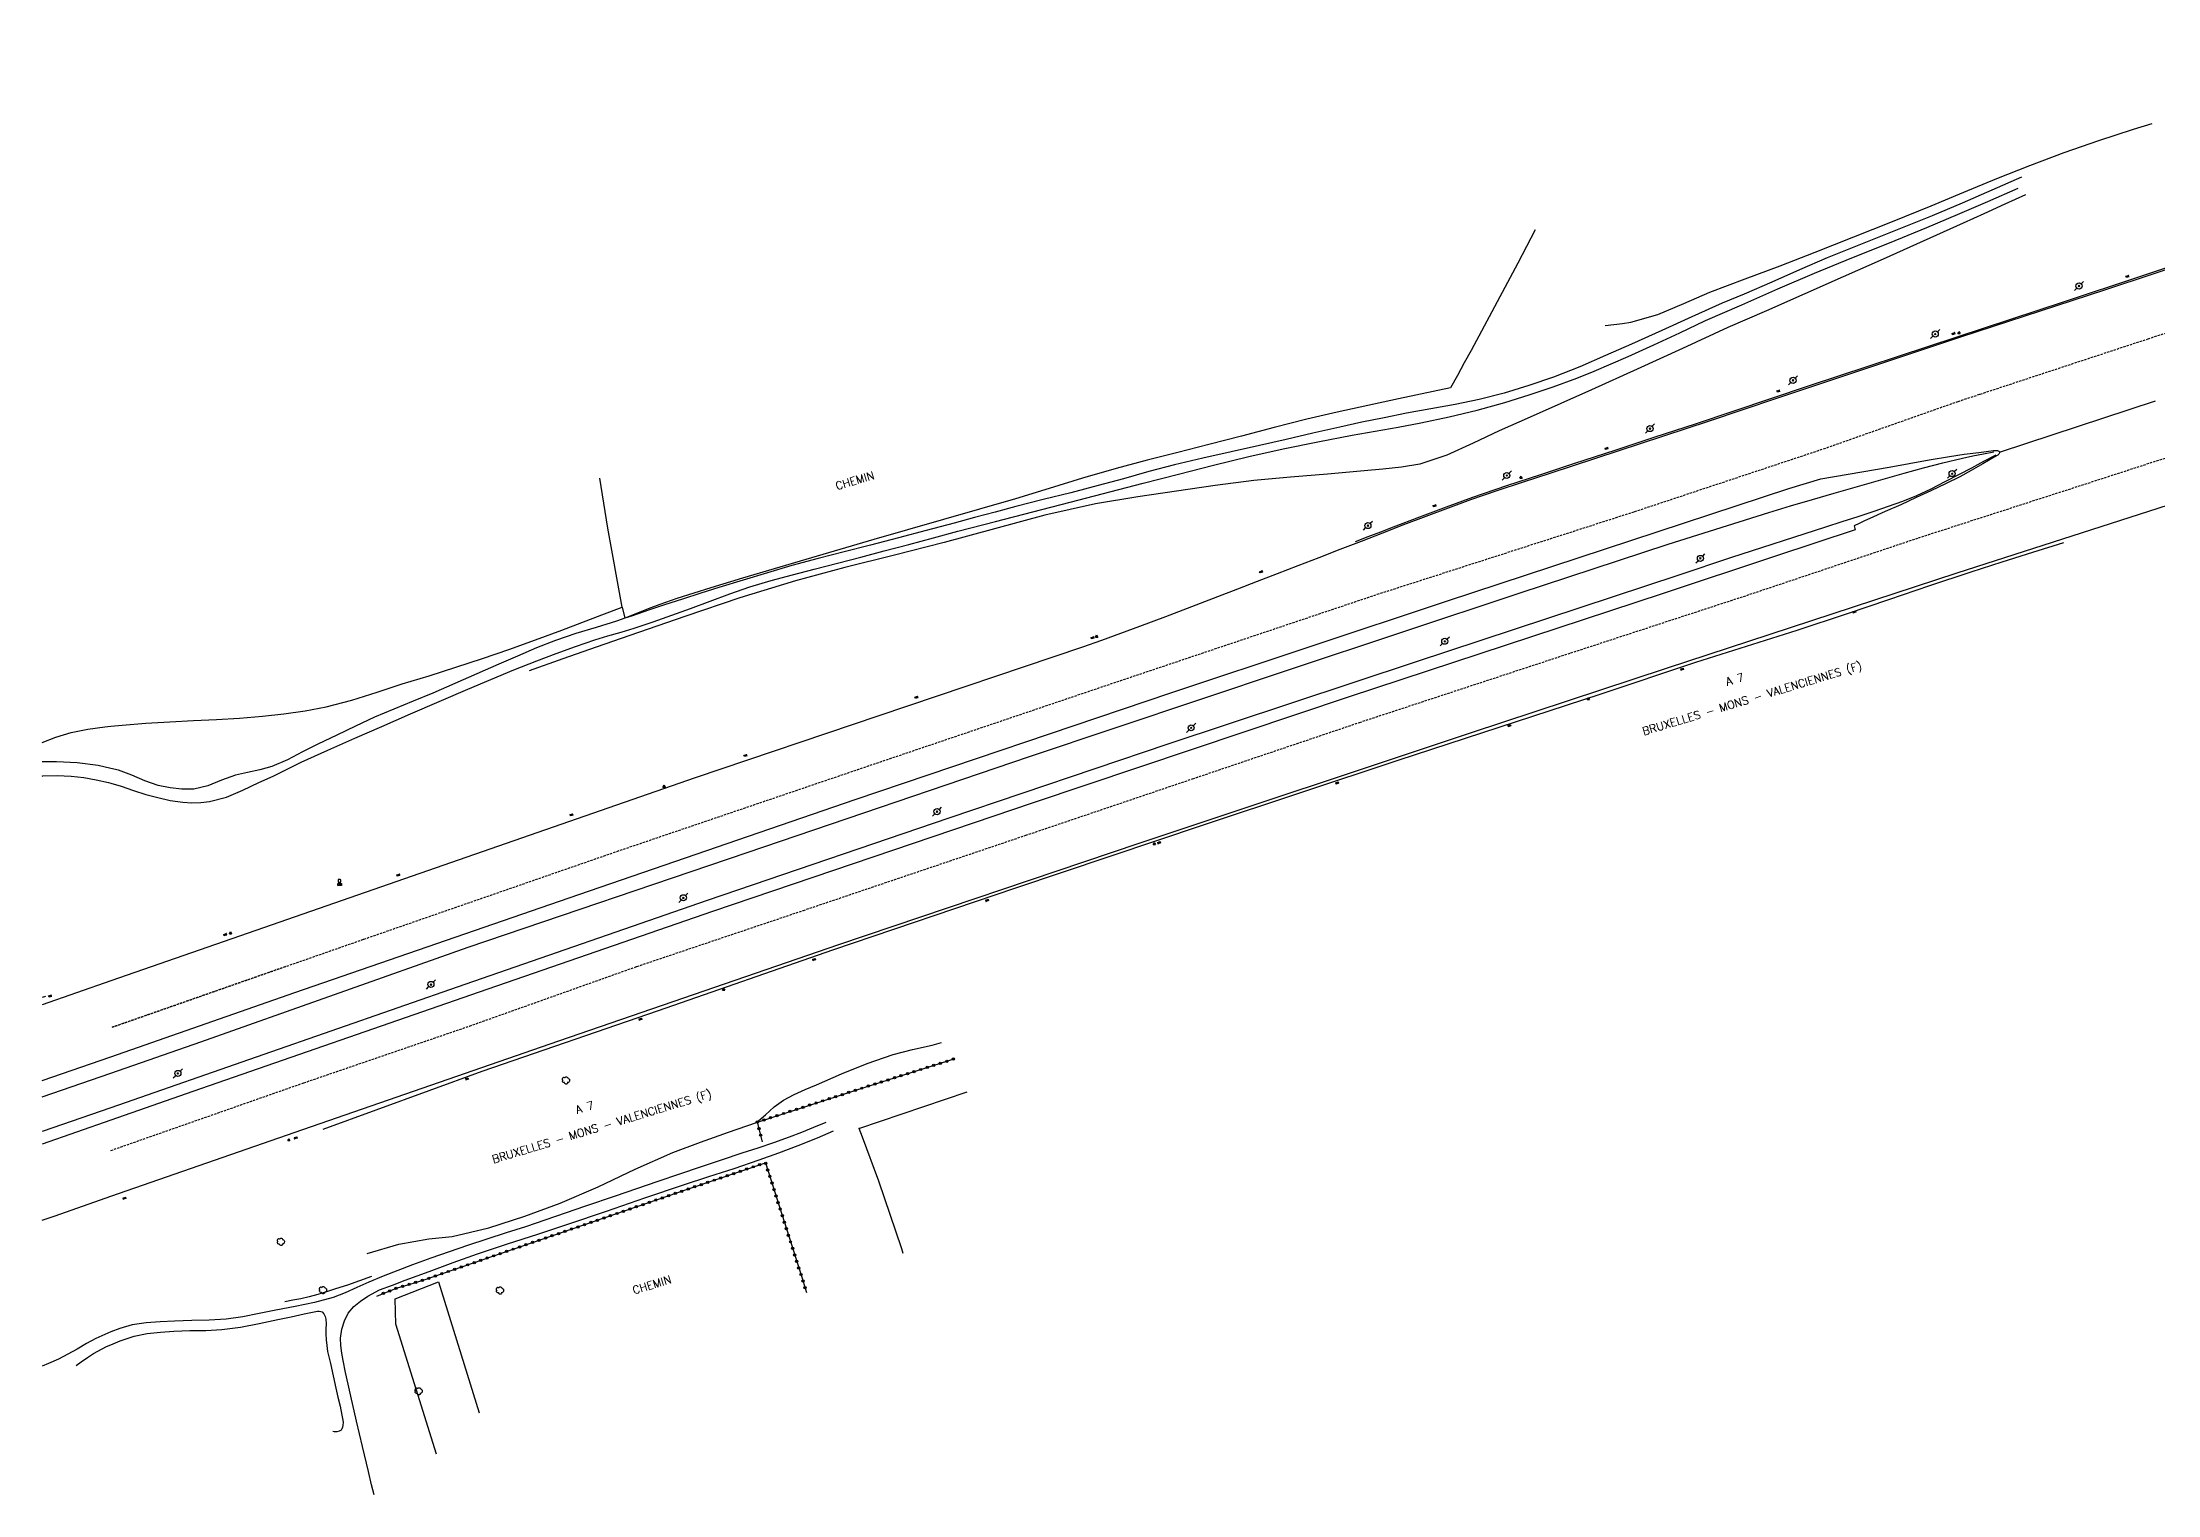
# Model space of a CAD drawing. Header units: millimetres. Extents: x 132000 to 133000, y 131000 to 131785.
# Drawn here: x 132000 to 132462.7, y 131358.3 to 131676 of the extents above; entities that cross this region are included whole.
import ezdxf
from ezdxf.enums import TextEntityAlignment as Align

# ---------------------------------------------------------------- set-up
doc = ezdxf.new("R2010")
doc.units = ezdxf.units.MM
doc.linetypes.add('DASHED', pattern=[0.75, 0.5, -0.25])
doc.layers.get('0').update_dxf_attribs({"linetype": 'CONTINUOUS'})
for name, color, linetype in [('W0001', 6, 'DASHED'), ('W0006', 2, 'CONTINUOUS'), ('W0008', 7, 'CONTINUOUS'), ('W0010', 4, 'CONTINUOUS'), ('W0071', 7, 'CONTINUOUS'), ('W0211', 2, 'CONTINUOUS'), ('W0214', 2, 'CONTINUOUS'), ('W0300', 7, 'CONTINUOUS'), ('W0323', 7, 'CONTINUOUS'), ('W0330', 7, 'CONTINUOUS'), ('W0401', 7, 'CONTINUOUS'), ('W0438', 7, 'CONTINUOUS'), ('W0473', 7, 'CONTINUOUS'), ('W0850', 7, 'CONTINUOUS'), ('W0989', 7, 'CONTINUOUS'), ('W0990', 7, 'CONTINUOUS')]:
    doc.layers.add(name, color=color, linetype=linetype)
doc.styles.get("Standard").update_dxf_attribs({"font": 'romans.shx', "width": 0.85})

# ---------------------------------------------------------------- blocks, each defined once
blk = doc.blocks.new('T300')
for p, q in [((-0.8, 0.51), (-0.86, 0.34)), ((-0.86, 0.34), (-0.86, 0.17)), ((-0.86, 0.17), (-0.74, 0.06)), ((-0.69, 0.63), (-0.8, 0.51)), ((-0.8, -0.06), (-0.74, 0.06)), ((-0.74, 0.06), (-0.69, 0.11)), ((-0.57, 0.69), (-0.69, 0.63)), ((-0.46, 0.69), (-0.57, 0.69)), ((-0.29, 0.63), (-0.46, 0.69)), ((-0.29, 0.63), (-0.17, 0.74)), ((-0.23, 0.57), (-0.29, 0.63)), ((-0.17, 0.74), (-0.06, 0.8)), ((-0.06, 0.8), (0.06, 0.8)), ((0.06, 0.8), (0.23, 0.74)), ((0.23, 0.74), (0.34, 0.63)), ((0.34, 0.63), (0.4, 0.51)), ((0.46, 0.46), (0.34, 0.46)), ((0.4, 0.51), (0.4, 0.46)), ((0.57, 0.4), (0.46, 0.46)), ((0.57, 0.4), (0.69, 0.29)), ((0.69, 0.29), (0.74, 0.17)), ((0.74, 0.06), (0.69, -0.17)), ((0.74, 0.17), (0.74, 0.06)), ((-0.8, -0.17), (-0.8, -0.06)), ((-0.8, -0.23), (-0.8, -0.17)), ((-0.74, -0.34), (-0.8, -0.23)), ((-0.69, -0.4), (-0.74, -0.34)), ((-0.51, -0.46), (-0.69, -0.4)), ((-0.4, -0.46), (-0.51, -0.46)), ((-0.4, -0.46), (-0.34, -0.46)), ((-0.34, -0.46), (-0.34, -0.4)), ((-0.34, -0.51), (-0.34, -0.46)), ((-0.29, -0.63), (-0.34, -0.51)), ((-0.17, -0.74), (-0.29, -0.63)), ((-0.06, -0.8), (-0.17, -0.74)), ((0.06, -0.8), (-0.06, -0.8)), ((0.17, -0.74), (0.06, -0.8)), ((0.23, -0.69), (0.17, -0.74)), ((0.29, -0.46), (0.23, -0.46)), ((0.29, -0.63), (0.23, -0.69)), ((0.46, -0.4), (0.29, -0.46)), ((0.34, -0.51), (0.29, -0.63)), ((0.34, -0.51), (0.34, -0.46)), ((0.57, -0.34), (0.46, -0.4)), ((0.63, -0.29), (0.57, -0.34)), ((0.69, -0.17), (0.63, -0.29))]:
    blk.add_line(p, q)
blk = doc.blocks.new('T850')
for p, q in [((-0.25, -0.15), (0, 0.32)), ((0, 0.32), (0.25, -0.15)), ((-0.25, -0.15), (0.25, -0.15))]:
    blk.add_line(p, q)
for major_axis in [(-0.106, 0.106), (-0.0354, 0.0354), (-0.0236, 0.0236)]:
    blk.add_ellipse((0, 0), major_axis=major_axis, ratio=1, start_param=3.926991, end_param=10.210176)
blk = doc.blocks.new('T473')
for p, q in [((-0.166667, 0.166667), (0.166667, -0.166667)), ((-0.166667, -0.166667), (0.166667, 0.166667)), ((0.500001, 0.500001), (1.000002, 1.000002)), ((-1.000002, -1.000002), (-0.500001, -0.500001))]:
    blk.add_line(p, q)
blk.add_ellipse((0, 0), major_axis=(0.471405, 0.471405), ratio=1, start_param=5.4977871438, end_param=11.780972451)
blk = doc.blocks.new('T438')
for p, q in [((-0.4, 0.2), (0.4, 0.2)), ((-0.4, -0.2), (-0.4, 0.2)), ((0.15, 1.1), (-0.3, 1.1)), ((-0.3, 1.1), (-0.3, 0.5)), ((-0.3, 0.5), (0.15, 0.5)), ((0.3, 0.65), (0.3, 0.95)), ((0.4, 0.2), (0.4, -0.2))]:
    blk.add_line(p, q)
at = {"flags": 128}
for points in [[(-0.4, -0.2), (0.4, 0.2)], [(0.4, -0.2), (-0.4, -0.2)]]:
    blk.add_lwpolyline(points, dxfattribs=at)
for centre, major_axis, start_param, end_param in [((0.15, 0.95), (0.106, -0.106), 0.785398, 2.356194), ((0.15, 0.65), (0.106, 0.106), 3.926991, 5.497787)]:
    blk.add_ellipse(centre, major_axis=major_axis, ratio=1, start_param=start_param, end_param=end_param)
blk = doc.blocks.new('T401')
for p, q in [((-0.3, 0.3), (0, 0.3)), ((-0.3, -0.25), (-0.3, 0.3)), ((-0.3, 0.15), (0, 0.15)), ((-0.3, 0), (0, 0)), ((0, 0.3), (0, -0.25)), ((-0.3, -0.15), (0, -0.15)), ((-0.3, -0.25), (-0.3, -0.3)), ((-0.3, -0.3), (0, -0.3)), ((0, -0.3), (0, -0.25))]:
    blk.add_line(p, q)
blk = doc.blocks.new('t323o')
at = {"color": 0, "linetype": 'Continuous'}
for radius in [0.25, 0.15]:
    blk.add_circle((0, 0), radius, dxfattribs=at)

msp = doc.modelspace()

# ---------------------------------------------------------------- linework, layer by layer
at = {"layer": 'W0001'}
for points in [[(132015, 131433.58), (132020.64, 131435.56), (132057.2, 131448.38), (132093.46, 131460.8), (132130.05, 131473.83), (132166.45, 131486.09), (132215.09, 131502.52), (132251.58, 131514.88), (132288.11, 131527.22), (132334.3, 131542.42), (132373.48, 131555.24), (132410.33, 131567.59), (132446.74, 131579.35), (132483.45, 131591.26), (132520.26, 131602.54), (132556.84, 131614.16), (132593.62, 131625.26), (132639.54, 131639.96)], [(132053.2, 131473.8), (132015.25, 131460.52), (132070.33, 131479.8), (132125.68, 131499), (132181.05, 131517.83), (132236.47, 131536.59), (132291.98, 131555.24), (132348.26, 131573.34), (132389.59, 131587.07), (132418.99, 131597.44), (132423.85, 131599.04), (132460.56, 131611.14), (132497.43, 131623.26), (132536.8, 131636.29)]]:
    msp.add_lwpolyline(points, dxfattribs=at)
at = {"layer": 'W0006'}
msp.add_lwpolyline([(132086.19, 131367.14), (132077.32, 131395.59), (132077.18, 131401.1), (132086.64, 131404.81), (132095.51, 131376.16)], dxfattribs=at)
at = {"layer": 'W0008'}
for points in [[(132472.66, 131628.92), (132461.85, 131625.33), (132451.02, 131621.75), (132440.54, 131618.32), (132430.05, 131614.9), (132419.56, 131611.47), (132408.6, 131607.86), (132397.65, 131604.23), (132386.7, 131600.58), (132379.32, 131598.1), (132371.93, 131595.61), (132364.54, 131593.12)], [(132364.54, 131593.12), (132329.68, 131581.64), (132323.89, 131579.75), (132318.1, 131577.86), (132312.33, 131575.89), (132307.45, 131574.11), (132302.58, 131572.27), (132297.73, 131570.41), (132293.08, 131568.62), (132288.44, 131566.81), (132283.79, 131565.01), (132279.21, 131563.25), (132274.63, 131561.49), (132270.05, 131559.73), (132265.71, 131558.05), (132261.38, 131556.37), (132257.04, 131554.7), (132251.36, 131552.51), (132245.67, 131550.33), (132239.98, 131548.18), (132235.82, 131546.66), (132231.65, 131545.16), (132227.48, 131543.65), (132182.94, 131528.62), (132142.8, 131515.06), (132094.5, 131498.33), (132046.69, 131481.73), (132015, 131470.67)], [(132382.01, 131578.42), (132388.97, 131580.5), (132403.93, 131583.02), (132408.31, 131583.85), (132412.7, 131584.67), (132417.1, 131585.41), (132420.3, 131585.87), (132423.51, 131586.28), (132426.72, 131586.7), (132427.03, 131586.72), (132427.34, 131586.73), (132427.63, 131586.69), (132427.8, 131586.62), (132427.95, 131586.54), (132428.05, 131586.43), (132428.07, 131586.31), (132428.05, 131586.18), (132428.02, 131586.06), (132427.93, 131585.92), (132427.81, 131585.79), (132427.67, 131585.67), (132427.44, 131585.5), (132427.19, 131585.36), (132426.93, 131585.23), (132424.42, 131583.79), (132421.9, 131582.36), (132419.36, 131580.97), (132416.23, 131579.39), (132413.05, 131577.88), (132409.86, 131576.39), (132406.47, 131574.85), (132403.06, 131573.35), (132399.67, 131571.82), (132398.52, 131571.29), (132397.38, 131570.75), (132396.24, 131570.22), (132396.49, 131569.38), (132379.06, 131563.57), (132354.29, 131555.35)], [(132015, 131454.09), (132055.2, 131468.14), (132117.38, 131489.6), (132177.78, 131510.36), (132246.83, 131533.67), (132307.31, 131553.79), (132382.01, 131578.42)], [(132355.26, 131539.1), (132418.8, 131559.94), (132467.06, 131575.48)], [(132354.29, 131555.35), (132285.85, 131532.8), (132216.74, 131509.61), (132146.6, 131485.88), (132095.51, 131468.24), (132032.92, 131446.46), (132015, 131440.2)], [(132015, 131423.56), (132056.96, 131438.19), (132112.94, 131457.55), (132174.21, 131478.63), (132239.89, 131500.8), (132312.36, 131524.97), (132355.26, 131539.1)], [(132015, 131470.67), (132000, 131465.43)], [(132000, 131448.85), (132015, 131454.09)], [(132015, 131440.2), (132000, 131434.96)], [(132000, 131418.33), (132002.78, 131419.3), (132015, 131423.56)]]:
    msp.add_lwpolyline(points, dxfattribs=at)
at = {"layer": 'W0010'}
for points in [[(132612.92, 131676), (132605.37, 131673.33), (132597.56, 131670.61), (132589.73, 131667.92), (132580.78, 131664.91), (132571.82, 131661.95), (132562.85, 131658.99), (132553.73, 131655.99), (132544.6, 131652.99), (132535.48, 131649.99), (132503.29, 131639.46), (132474.74, 131630.02), (132442.17, 131619.24), (132418.75, 131611.51), (132386.41, 131600.87), (132361.47, 131592.48)], [(132428.31, 131586.39), (132462.21, 131597.53)], [(132361.47, 131592.48), (132352.69, 131589.6), (132343.92, 131586.72), (132335.14, 131583.83), (132327.69, 131581.39), (132320.24, 131578.94), (132312.83, 131576.39), (132307.02, 131574.28), (132301.23, 131572.11), (132295.45, 131569.92), (132292.67, 131568.87), (132289.89, 131567.81), (132287.11, 131566.75)], [(132355.61, 131566.23), (132377.63, 131573.17), (132382.38, 131574.58), (132387.13, 131575.99), (132391.89, 131577.38), (132396.99, 131578.86), (132402.11, 131580.32), (132407.23, 131581.74), (132411.46, 131582.89), (132415.7, 131584.02), (132419.96, 131585.04), (132422.24, 131585.52), (132424.53, 131585.98), (132426.82, 131586.44)], [(132427.26, 131585.69), (132424.58, 131584.28), (132421.91, 131582.87), (132419.23, 131581.47), (132416.14, 131579.86), (132413.05, 131578.26), (132409.89, 131576.79), (132406.82, 131575.57), (132403.7, 131574.46), (132400.57, 131573.39), (132397.07, 131572.21), (132393.55, 131571.07), (132390.04, 131569.92), (132369.25, 131563.22), (132357.93, 131559.41)], [(132015, 131450.52), (132034.64, 131457.34), (132093.14, 131478.08), (132154.19, 131498.78), (132215.92, 131519.74), (132272.14, 131538.59), (132322.99, 131555.46), (132355.61, 131566.23)], [(132357.93, 131559.41), (132300.24, 131540.42), (132246.17, 131522.45), (132198.25, 131506.27), (132145.39, 131488.23), (132092.38, 131469.88), (132048.48, 131454.57), (132015, 131442.93)], [(132000.7, 131467.28), (132000, 131467.01)], [(132000, 131445.32), (132015, 131450.52)], [(132015, 131442.93), (132000, 131437.72)], [(132071.98, 131405.99), (132069.36, 131405.07), (132066.73, 131404.14), (132064.1, 131403.27), (132062.19, 131402.65), (132060.27, 131402.07), (132058.33, 131401.54), (132056.57, 131401.15), (132054.8, 131400.82), (132053.04, 131400.48)]]:
    msp.add_lwpolyline(points, dxfattribs=at)
at = {"layer": 'W0071'}
for points in [[(132432.85, 131646.5), (132426.36, 131643.66), (132419.86, 131640.82), (132413.34, 131638.03), (132405.7, 131634.94), (132398.02, 131631.93), (132390.38, 131628.83), (132384.31, 131626.2), (132378.26, 131623.52), (132372.18, 131620.91), (132370.59, 131620.26), (132368.99, 131619.61), (132367.4, 131618.96)], [(132363.73, 131615.11), (132371.67, 131618.59), (132379.6, 131622.07), (132387.57, 131625.48), (132395.75, 131628.84), (132403.97, 131632.14), (132412.16, 131635.49), (132418.84, 131638.33), (132425.5, 131641.2), (132432.16, 131644.08)], [(132367.4, 131618.96), (132360.8, 131615.95), (132354.2, 131612.93), (132347.58, 131609.98), (132341.92, 131607.46), (132336.25, 131604.98), (132330.49, 131602.72), (132325.13, 131600.9), (132319.7, 131599.27), (132314.23, 131597.83), (132308.98, 131596.73), (132303.68, 131595.81), (132298.39, 131594.86), (132293.5, 131593.88), (132288.62, 131592.87), (132283.75, 131591.82), (132277.89, 131590.5), (132272.04, 131589.13), (132266.2, 131587.76), (132260, 131586.38), (132253.79, 131585.02), (132247.61, 131583.55), (132242.04, 131582.08), (132236.48, 131580.53), (132230.91, 131579.01), (132224.92, 131577.47), (132218.93, 131575.95), (132212.94, 131574.42), (132208.43, 131573.22), (132203.91, 131572.01), (132199.4, 131570.8), (132193.32, 131569.2), (132187.24, 131567.59), (132181.16, 131565.99), (132175.41, 131564.52), (132169.66, 131563.05), (132163.94, 131561.51), (132158.6, 131559.97), (132153.28, 131558.36), (132147.98, 131556.72), (132144.01, 131555.48), (132140.05, 131554.21), (132136.09, 131552.93), (132132.59, 131551.75), (132129.09, 131550.56), (132127.43, 131550), (132125.58, 131549.38), (132121.13, 131548), (132116.66, 131546.64), (132112.24, 131545.15), (132108.07, 131543.51), (132103.95, 131541.74), (132099.83, 131539.95), (132095.01, 131537.86), (132090.21, 131535.74), (132085.39, 131533.65), (132081.14, 131531.88), (132076.87, 131530.14), (132072.64, 131528.33), (132068.49, 131526.43), (132064.38, 131524.46), (132060.27, 131522.49), (132056.94, 131520.76), (132053.61, 131519.02), (132050.17, 131517.57), (132047.56, 131516.85), (132044.9, 131516.29), (132042.26, 131515.66), (132039.21, 131514.55), (132036.19, 131513.34), (132033.11, 131512.62), (132030.54, 131512.61), (132027.93, 131512.93), (132025.37, 131513.45), (132022.45, 131514.43), (132019.6, 131515.7), (132016.7, 131516.79), (132015, 131517.16)], [(132015, 131513.92), (132017.22, 131513.27), (132019.91, 131512.33), (132022.62, 131511.48), (132025.3, 131510.76), (132028, 131510.12), (132030.72, 131509.74), (132032.68, 131509.66), (132034.66, 131509.71), (132036.6, 131509.9), (132040.28, 131510.88), (132043.84, 131512.41), (132047.36, 131514.05), (132050.46, 131515.49), (132053.53, 131517.02), (132056.61, 131518.51), (132062.48, 131521.18), (132068.38, 131523.76), (132074.28, 131526.33), (132080.52, 131529.08), (132086.77, 131531.81), (132093.04, 131534.5), (132098.07, 131536.62), (132103.11, 131538.7), (132108.18, 131540.71), (132112.38, 131542.29), (132116.6, 131543.82), (132120.86, 131545.25), (132123.72, 131546.13), (132126.6, 131546.97), (132129.47, 131547.84), (132133.58, 131549.22), (132137.66, 131550.67), (132141.74, 131552.13), (132146.07, 131553.75), (132150.4, 131555.38), (132154.77, 131556.9), (132159.41, 131558.28), (132164.1, 131559.53), (132168.79, 131560.76), (132173.91, 131562.09), (132179.04, 131563.4), (132184.16, 131564.72), (132189.53, 131566.15), (132194.9, 131567.59), (132200.27, 131569.03), (132208.44, 131571.16), (132216.62, 131573.27), (132224.8, 131575.38), (132230.13, 131576.77), (132235.45, 131578.17), (132240.79, 131579.55), (132248.48, 131581.55), (132256.18, 131583.52), (132263.91, 131585.38), (132271.42, 131587.04), (132278.96, 131588.6), (132286.51, 131590.06), (132291.52, 131590.94), (132296.53, 131591.78), (132301.52, 131592.72), (132307.67, 131594.06), (132313.79, 131595.55), (132319.86, 131597.22), (132325.16, 131598.85), (132330.41, 131600.61), (132335.61, 131602.53), (132339.38, 131604.04), (132343.12, 131605.63), (132346.84, 131607.25), (132352.49, 131609.81), (132358.11, 131612.46), (132363.73, 131615.11)], [(132015, 131517.16), (132012.23, 131517.77), (132007.65, 131518.35), (132003.07, 131518.61), (132000, 131518.57)], [(132000, 131515.49), (132000.14, 131515.5), (132003.22, 131515.59), (132006.29, 131515.48), (132009.05, 131515.16), (132011.79, 131514.68), (132014.51, 131514.07), (132015, 131513.92)], [(132171.35, 131439.68), (132168.69, 131438.61), (132166.04, 131437.54), (132163.36, 131436.51), (132159.93, 131435.28), (132156.47, 131434.11), (132153.01, 131432.95), (132148.46, 131431.42), (132143.89, 131429.91), (132139.33, 131428.39), (132134.65, 131426.8), (132129.97, 131425.2), (132125.29, 131423.6), (132118.77, 131421.36), (132112.25, 131419.11), (132105.71, 131416.9), (132101.48, 131415.52), (132097.24, 131414.16), (132093.01, 131412.76), (132088.98, 131411.4), (132084.96, 131410.01), (132080.96, 131408.55), (132077.75, 131407.32), (132074.56, 131406.04), (132071.38, 131404.73), (132068.8, 131403.6), (132066.24, 131402.45), (132063.64, 131401.43), (132059.51, 131400.29), (132055.29, 131399.44), (132051.06, 131398.65), (132047.45, 131397.9), (132043.84, 131397.19), (132040.21, 131396.66), (132036.46, 131396.42), (132032.69, 131396.36), (132028.93, 131396.24), (132025.81, 131396.09), (132022.69, 131395.9), (132019.64, 131395.42), (132016.95, 131394.63), (132015, 131393.87)], [(132072.56, 131358.27), (132072.03, 131360.44), (132071.33, 131363.36), (132070.03, 131368.84), (132068.75, 131374.33), (132067.5, 131379.83), (132066.89, 131382.42), (132066.29, 131385.01), (132065.79, 131387.62), (132065.51, 131389.26), (132065.26, 131390.91), (132065.23, 131392.54), (132065.52, 131394.45), (132066.08, 131396.32), (132066.93, 131398.01), (132068.13, 131399.41), (132069.62, 131400.62), (132071.18, 131401.71), (132073.78, 131403.08), (132076.58, 131404.12), (132079.38, 131405.17), (132084.64, 131407.12), (132089.89, 131409.07), (132095.16, 131410.96), (132101.74, 131413.17), (132108.35, 131415.3), (132114.94, 131417.45), (132123.38, 131420.31), (132131.8, 131423.21), (132140.24, 131426.08), (132145.77, 131427.88), (132151.3, 131429.66), (132156.8, 131431.53), (132161.08, 131433.05), (132165.34, 131434.63), (132169.56, 131436.33), (132170.72, 131436.84), (132171.88, 131437.35), (132173.05, 131437.87)], [(132015, 131391.09), (132017.04, 131391.96), (132020.1, 131392.94), (132022.93, 131393.51), (132025.83, 131393.82), (132028.74, 131394.06), (132032.24, 131394.19), (132035.75, 131394.21), (132039.24, 131394.38), (132043.36, 131394.95), (132047.45, 131395.73), (132051.52, 131396.58), (132054.41, 131397.17), (132057.28, 131397.8), (132060.16, 131398.42), (132060.54, 131398.39), (132060.92, 131398.36), (132061.24, 131398.26), (132061.6, 131397.86), (132061.83, 131397.28), (132062, 131396.69), (132062.11, 131395.64), (132062.03, 131394.55), (132061.98, 131393.46), (132062.08, 131392.18), (132062.24, 131390.89), (132062.4, 131389.61), (132063, 131386.94), (132063.6, 131384.27), (132064.2, 131381.6), (132064.66, 131379.64), (132065.12, 131377.67), (132065.49, 131375.69), (132065.65, 131374.92), (132065.79, 131374.14), (132065.76, 131373.39), (132065.67, 131373.04), (132065.54, 131372.69), (132065.36, 131372.41), (132064.93, 131372.14), (132064.38, 131372.01), (132063.83, 131371.99), (132063.52, 131372.06), (132063.52, 131372.06), (132063.52, 131372.06)], [(132015, 131393.87), (132014.31, 131393.6), (132011.73, 131392.43), (132009.67, 131391.33), (132007.65, 131390.12), (132005.61, 131388.98), (132003.51, 131387.95), (132001.38, 131386.98), (132000, 131386.36)], [(132007.42, 131386.5), (132008.52, 131387.3), (132009.85, 131388.25), (132011.21, 131389.14), (132014.05, 131390.68), (132015, 131391.09)]]:
    msp.add_lwpolyline(points, dxfattribs=at)
at = {"layer": 'W0211'}
for points in [[(132433.76, 131642.62), (132429.21, 131640.57), (132424.66, 131638.51), (132420.1, 131636.46), (132411.36, 131632.52), (132402.61, 131628.59), (132393.86, 131624.68), (132385.47, 131620.97), (132377.07, 131617.28), (132368.67, 131613.59)], [(132368.67, 131613.59), (132358.73, 131609.04), (132348.78, 131604.49), (132338.81, 131599.98), (132332.1, 131596.96), (132325.38, 131593.96), (132318.64, 131591.02), (132312.92, 131588.34), (132307.18, 131585.7), (132301.27, 131583.73), (132297.26, 131583.03), (132293.18, 131582.62), (132289.1, 131582.23), (132281.05, 131581.49), (132273, 131580.88), (132264.96, 131580.13), (132256.49, 131579.06), (132248.04, 131577.83), (132239.6, 131576.53), (132236.51, 131576.06), (132233.42, 131575.58), (132230.34, 131575.06), (132219.23, 131572.59), (132208.24, 131569.57), (132197.24, 131566.55), (132186.38, 131563.84), (132175.52, 131561.14), (132164.73, 131558.21), (132152.57, 131554.45), (132140.51, 131550.39), (132128.48, 131546.24), (132121.14, 131543.69), (132113.83, 131541.11), (132106.51, 131538.52)], [(132071.02, 131411.03), (132077.97, 131413.09), (132084.53, 131414.22), (132089.64, 131414.77), (132097.65, 131416.62), (132105.52, 131419.19), (132113.27, 131422.06), (132121.54, 131425.6), (132129.66, 131429.5), (132137.89, 131433.14), (132143.97, 131435.41), (132150.1, 131437.55), (132156.23, 131439.69), (132158.16, 131441.39), (132160.09, 131443.09), (132162.14, 131444.6), (132164.44, 131445.84), (132166.86, 131446.88), (132169.29, 131447.9), (132174.82, 131450.32), (132180.42, 131452.6), (132186.1, 131454.58), (132190.35, 131455.68), (132194.65, 131456.62), (132196.68, 131457.18)]]:
    msp.add_lwpolyline(points, dxfattribs=at)
at = {"layer": 'W0214'}
for points in [[(132361.63, 131540.37), (132372.71, 131543.9), (132383.78, 131547.43), (132394.83, 131551.03), (132403.85, 131554.07), (132412.85, 131557.15), (132421.87, 131560.16), (132428.61, 131562.33), (132435.36, 131564.46), (132442.11, 131566.6)], [(132061.44, 131438.25), (132061.44, 131438.25), (132061.44, 131438.25), (132096.22, 131450.93), (132134.8, 131464.21), (132172.89, 131477.44), (132212.93, 131491.05), (132253.95, 131504.83), (132296.57, 131518.93), (132340.7, 131533.42), (132361.63, 131540.37)]]:
    msp.add_lwpolyline(points, dxfattribs=at)
at = {"layer": 'W0323'}
for points in [[(132157.48, 131435.46), (132156.39, 131439.8), (132180.2, 131447.51), (132199.68, 131453.69)], [(132073.2, 131401.73), (132073.2, 131401.73), (132073.2, 131401.73), (132073.2, 131401.73), (132073.2, 131401.73), (132073.2, 131401.73), (132074.95, 131402.43), (132077.65, 131403.52), (132080.47, 131404.36), (132083.3, 131405.2), (132109.34, 131414.17), (132141.36, 131425.18), (132158.16, 131430.9), (132165.87, 131406.56), (132167.11, 131402.53)]]:
    msp.add_lwpolyline(points, dxfattribs=at)
at = {"layer": 'W0330'}
for points in [[(132341.79, 131614.07), (132343.68, 131614.28), (132345.58, 131614.49), (132347.46, 131614.77), (132353.33, 131616.46), (132359.03, 131618.89), (132364.73, 131621.32), (132372.4, 131624.22), (132380.08, 131627.13), (132387.73, 131630.08), (132396.21, 131633.43), (132404.66, 131636.83), (132413.11, 131640.24), (132420.29, 131643.22), (132427.47, 131646.2), (132434.69, 131649.07), (132442.21, 131651.86), (132449.78, 131654.53), (132457.39, 131657.03), (132461.43, 131658.2)], [(132326.48, 131634.96), (132322.68, 131627.68), (132317.61, 131618.12), (132312.48, 131608.59), (132310.99, 131605.85), (132309.5, 131603.12), (132308, 131600.38), (132304.21, 131599.6), (132300.41, 131598.81), (132296.62, 131598.02), (132289.92, 131596.57), (132283.23, 131595.09), (132276.55, 131593.53), (132269.4, 131591.74), (132262.27, 131589.86), (132255.14, 131587.99), (132248.38, 131586.28), (132241.62, 131584.58), (132234.88, 131582.79), (132227.51, 131580.64), (132220.18, 131578.39), (132212.83, 131576.16), (132204.98, 131573.89), (132197.12, 131571.64), (132189.26, 131569.38), (132181.84, 131567.22), (132174.42, 131565.05), (132167, 131562.87), (132160.07, 131560.84), (132153.15, 131558.8), (132146.25, 131556.68), (132142.52, 131555.5), (132138.79, 131554.29), (132135.09, 131553.01), (132132.53, 131552.03), (132129.98, 131551.02), (132127.43, 131550)], [(132126.79, 131552.4), (132123.71, 131569.68), (132121.93, 131580.66)], [(132015, 131526.39), (132017.45, 131526.65), (132022.64, 131527.08), (132027.86, 131527.34), (132033.07, 131527.6), (132038.11, 131527.87), (132043.14, 131528.14), (132048.17, 131528.56), (132052.82, 131529.1), (132057.46, 131529.78), (132062.06, 131530.64), (132067.67, 131532.1), (132073.21, 131533.84), (132078.74, 131535.62), (132084.6, 131537.43), (132090.44, 131539.27), (132096.26, 131541.18), (132102.07, 131543.19), (132107.86, 131545.27), (132113.64, 131547.39), (132118.02, 131549.05), (132122.41, 131550.72), (132126.79, 131552.4), (132127.43, 131550)], [(132000, 131522.81), (132002.98, 131523.97), (132006.32, 131525.02), (132009.98, 131525.76), (132013.71, 131526.25), (132015, 131526.39)], [(132178.6, 131438.38), (132202.29, 131446.38)], [(132188.3, 131411.01), (132187.98, 131412.07), (132182.93, 131426.86), (132179.42, 131436.5), (132178.67, 131438.38), (132178.6, 131438.38)]]:
    msp.add_lwpolyline(points, dxfattribs=at)

# ---------------------------------------------------------------- block references
at = {"layer": 'W0300'}
for p in [(132114.58, 131448.87), (132052.22, 131413.57), (132061.43, 131402.99), (132100.16, 131402.91), (132082.37, 131380.88)]:
    msp.add_blockref('T300', p, dxfattribs=at)
at = {"layer": 'W0323'}
for p, rotation in [((132189.25, 131450.38), 17.61767639231481), ((132190.68, 131450.83), 17.61767639231481), ((132192.11, 131451.29), 17.61767639231481), ((132193.54, 131451.74), 17.61767639231481), ((132194.97, 131452.2), 17.61767639231481), ((132196.4, 131452.65), 17.61767639231481), ((132197.83, 131453.1), 17.61767639231481), ((132199.26, 131453.56), 17.61767639231481), ((132174.96, 131445.81), 17.92452415667659), ((132176.39, 131446.27), 17.92452415667659), ((132177.82, 131446.74), 17.92452415667659), ((132179.24, 131447.2), 17.92452415667659), ((132180.67, 131447.66), 17.61767639231481), ((132182.1, 131448.11), 17.61767639231481), ((132183.53, 131448.56), 17.61767639231481), ((132184.96, 131449.02), 17.61767639231481), ((132186.39, 131449.47), 17.61767639231481), ((132187.82, 131449.93), 17.61767639231481), ((132160.69, 131441.2), 17.92452415667659), ((132162.12, 131441.66), 17.92452415667659), ((132163.54, 131442.12), 17.92452415667659), ((132164.97, 131442.58), 17.92452415667659), ((132166.4, 131443.04), 17.92452415667659), ((132167.82, 131443.5), 17.92452415667659), ((132169.25, 131443.97), 17.92452415667659), ((132170.68, 131444.43), 17.92452415667659), ((132172.11, 131444.89), 17.92452415667659), ((132173.53, 131445.35), 17.92452415667659), ((132156.41, 131439.81), 17.92452415667659), ((132156.75, 131438.37), 104.1355105554722), ((132157.12, 131436.92), 104.1355105554722), ((132157.83, 131440.27), 17.92452415667659), ((132159.26, 131440.73), 17.92452415667659), ((132148.38, 131427.57), 18.82290433742041), ((132149.8, 131428.05), 18.82290433742041), ((132151.22, 131428.53), 18.82290433742041), ((132152.64, 131429.02), 18.82290433742041), ((132154.06, 131429.5), 18.82290433742041), ((132155.48, 131429.99), 18.82290433742041), ((132156.9, 131430.47), 18.82290433742041), ((132158.21, 131430.75), 287.5643067655639), ((132158.66, 131429.32), 287.5643067655639), ((132159.12, 131427.89), 287.5643067655639), ((132134.19, 131422.71), 18.96045578861744), ((132135.6, 131423.2), 18.96045578861744), ((132137.02, 131423.68), 18.96045578861744), ((132138.44, 131424.17), 18.96045578861744), ((132139.86, 131424.66), 18.96045578861744), ((132141.28, 131425.15), 18.96045578861744), ((132142.7, 131425.63), 18.82290433742041), ((132144.12, 131426.11), 18.82290433742041), ((132145.54, 131426.6), 18.82290433742041), ((132146.96, 131427.08), 18.82290433742041), ((132159.57, 131426.46), 287.5643067655639), ((132160.02, 131425.03), 287.5643067655639), ((132160.47, 131423.6), 287.5643067655639), ((132121.42, 131418.32), 18.96045578861744), ((132122.84, 131418.81), 18.96045578861744), ((132124.25, 131419.3), 18.96045578861744), ((132125.67, 131419.79), 18.96045578861744), ((132127.09, 131420.27), 18.96045578861744), ((132128.51, 131420.76), 18.96045578861744), ((132129.93, 131421.25), 18.96045578861744), ((132131.35, 131421.73), 18.96045578861744), ((132132.77, 131422.22), 18.96045578861744), ((132160.93, 131422.17), 287.5643067655639), ((132161.38, 131420.74), 287.5643067655639), ((132161.83, 131419.31), 287.5643067655639), ((132107.23, 131413.45), 19.00974199257538), ((132108.65, 131413.94), 19.00974199257538), ((132110.07, 131414.42), 18.96045578861744), ((132111.49, 131414.91), 18.96045578861744), ((132112.91, 131415.4), 18.96045578861744), ((132114.32, 131415.89), 18.96045578861744), ((132115.74, 131416.37), 18.96045578861744), ((132117.16, 131416.86), 18.96045578861744), ((132118.58, 131417.35), 18.96045578861744), ((132120, 131417.84), 18.96045578861744), ((132162.28, 131417.88), 287.5643067655639), ((132162.74, 131416.45), 287.5643067655639), ((132163.19, 131415.02), 287.5643067655639), ((132163.64, 131413.59), 287.5643067655639), ((132094.47, 131409.05), 19.00974199257538), ((132095.89, 131409.54), 19.00974199257538), ((132097.3, 131410.03), 19.00974199257538), ((132098.72, 131410.52), 19.00974199257538), ((132100.14, 131411), 19.00974199257538), ((132101.56, 131411.49), 19.00974199257538), ((132102.98, 131411.98), 19.00974199257538), ((132104.4, 131412.47), 19.00974199257538), ((132105.81, 131412.96), 19.00974199257538), ((132164.1, 131412.16), 287.5643067655639), ((132164.55, 131410.73), 287.5643067655639), ((132165, 131409.3), 287.5643067655639), ((132080.24, 131404.29), 16.55000766495861), ((132081.68, 131404.72), 16.54446171408132), ((132083.12, 131405.15), 16.54446171408132), ((132084.54, 131405.63), 19.00974199257538), ((132085.96, 131406.12), 19.00974199257538), ((132087.38, 131406.61), 19.00974199257538), ((132088.8, 131407.1), 19.00974199257538), ((132090.21, 131407.58), 19.00974199257538), ((132091.63, 131408.07), 19.00974199257538), ((132093.05, 131408.56), 19.00974199257538), ((132165.45, 131407.87), 287.5643067655639), ((132165.91, 131406.44), 287.1140255007995), ((132166.35, 131405), 287.1140255007995), ((132074.6, 131402.29), 21.80817957015), ((132075.99, 131402.85), 21.98411224549521), ((132077.38, 131403.41), 21.98411224549521), ((132078.81, 131403.87), 16.55000766495861), ((132166.79, 131403.57), 287.1140255007995)]:
    msp.add_blockref('t323o', p, dxfattribs=dict(at, rotation=rotation))
at = {"layer": 'W0401'}
for p, rotation in [((132456, 131624.92), 108.2775308941954), ((132418, 131612.4), 108.2590620626797), ((132379.67, 131599.82), 108.5441814793927), ((132342.07, 131587.3), 108.2350197968012), ((132304.48, 131574.75), 110.7108267671475), ((132266.52, 131560.3), 111.1312658916968), ((132396.38, 131551.23), 288.1631848760674), ((132229.65, 131545.88), 109.8339124399879), ((132358.65, 131538.71), 288.1631848760674), ((132191.15, 131532.86), 108.649612279421), ((132320.87, 131526.34), 288.2343417868406), ((132153.75, 131520.13), 108.666687752346), ((132283.24, 131513.81), 288.4363651221112), ((132115.71, 131507.14), 109.0999949532917), ((132244.27, 131500.75), 288.4363651221112), ((132077.83, 131493.95), 109.1570133724829), ((132206.66, 131488.15), 288.6560991378997), ((132039.98, 131480.94), 109.2393034916033), ((132168.83, 131475.19), 288.9908193883654), ((132001.66, 131467.48), 109.2391122463065), ((132130.83, 131462.14), 288.9908193883654), ((132092.91, 131449.11), 289.0745848283464), ((132055.46, 131436.19), 289.2221783861212), ((132017.99, 131422.97), 289.2221783861212)]:
    msp.add_blockref('T401', p, dxfattribs=dict(at, rotation=rotation))
at = {"layer": 'W0438'}
msp.add_blockref('T438', (132065.02, 131491.75), dxfattribs=at)
at = {"layer": 'W0473'}
for p in [(132445.45, 131622.68), (132414, 131612.18), (132382.9, 131602.06), (132351.62, 131591.5), (132320.3, 131581.23), (132417.7, 131581.65), (132289.93, 131570.27), (132362.64, 131563.1), (132306.74, 131544.97), (132251.27, 131526.03), (132195.69, 131507.69), (132140.21, 131488.85), (132085, 131469.89), (132029.65, 131450.43)]:
    msp.add_blockref('T473', p, dxfattribs=at)
at = {"layer": 'W0850'}
for p in [(132419.18, 131612.43), (132323.42, 131580.79), (132230.57, 131546.03), (132338.13, 131532.36), (132136, 131513.22), (132243.21, 131500.66), (132041.16, 131481.14), (132149, 131468.78), (132053.92, 131435.87)]:
    msp.add_blockref('T850', p, dxfattribs=at)

# ---------------------------------------------------------------- texts
at = {"layer": 'W0989'}
for s, p in [('CHEMIN', (132177.7, 131580.12)), ('BRUXELLES - MONS - VALENCIENNES (F)', (132373.94, 131532.48)), ('BRUXELLES - MONS - VALENCIENNES (F)', (132122.37, 131438.84)), ('CHEMIN', (132133.3, 131404.19))]:
    msp.add_text(s, height=1.75, rotation=16.8912, dxfattribs=at).set_placement(p, align=Align.MIDDLE_CENTER)
at = {"layer": 'W0990'}
for p in [(132370.19, 131536.64), (132118.63, 131443)]:
    msp.add_text('A 7', height=1.75, rotation=16.8912, dxfattribs=at).set_placement(p, align=Align.MIDDLE_CENTER)

doc.saveas('drawing.dxf')
